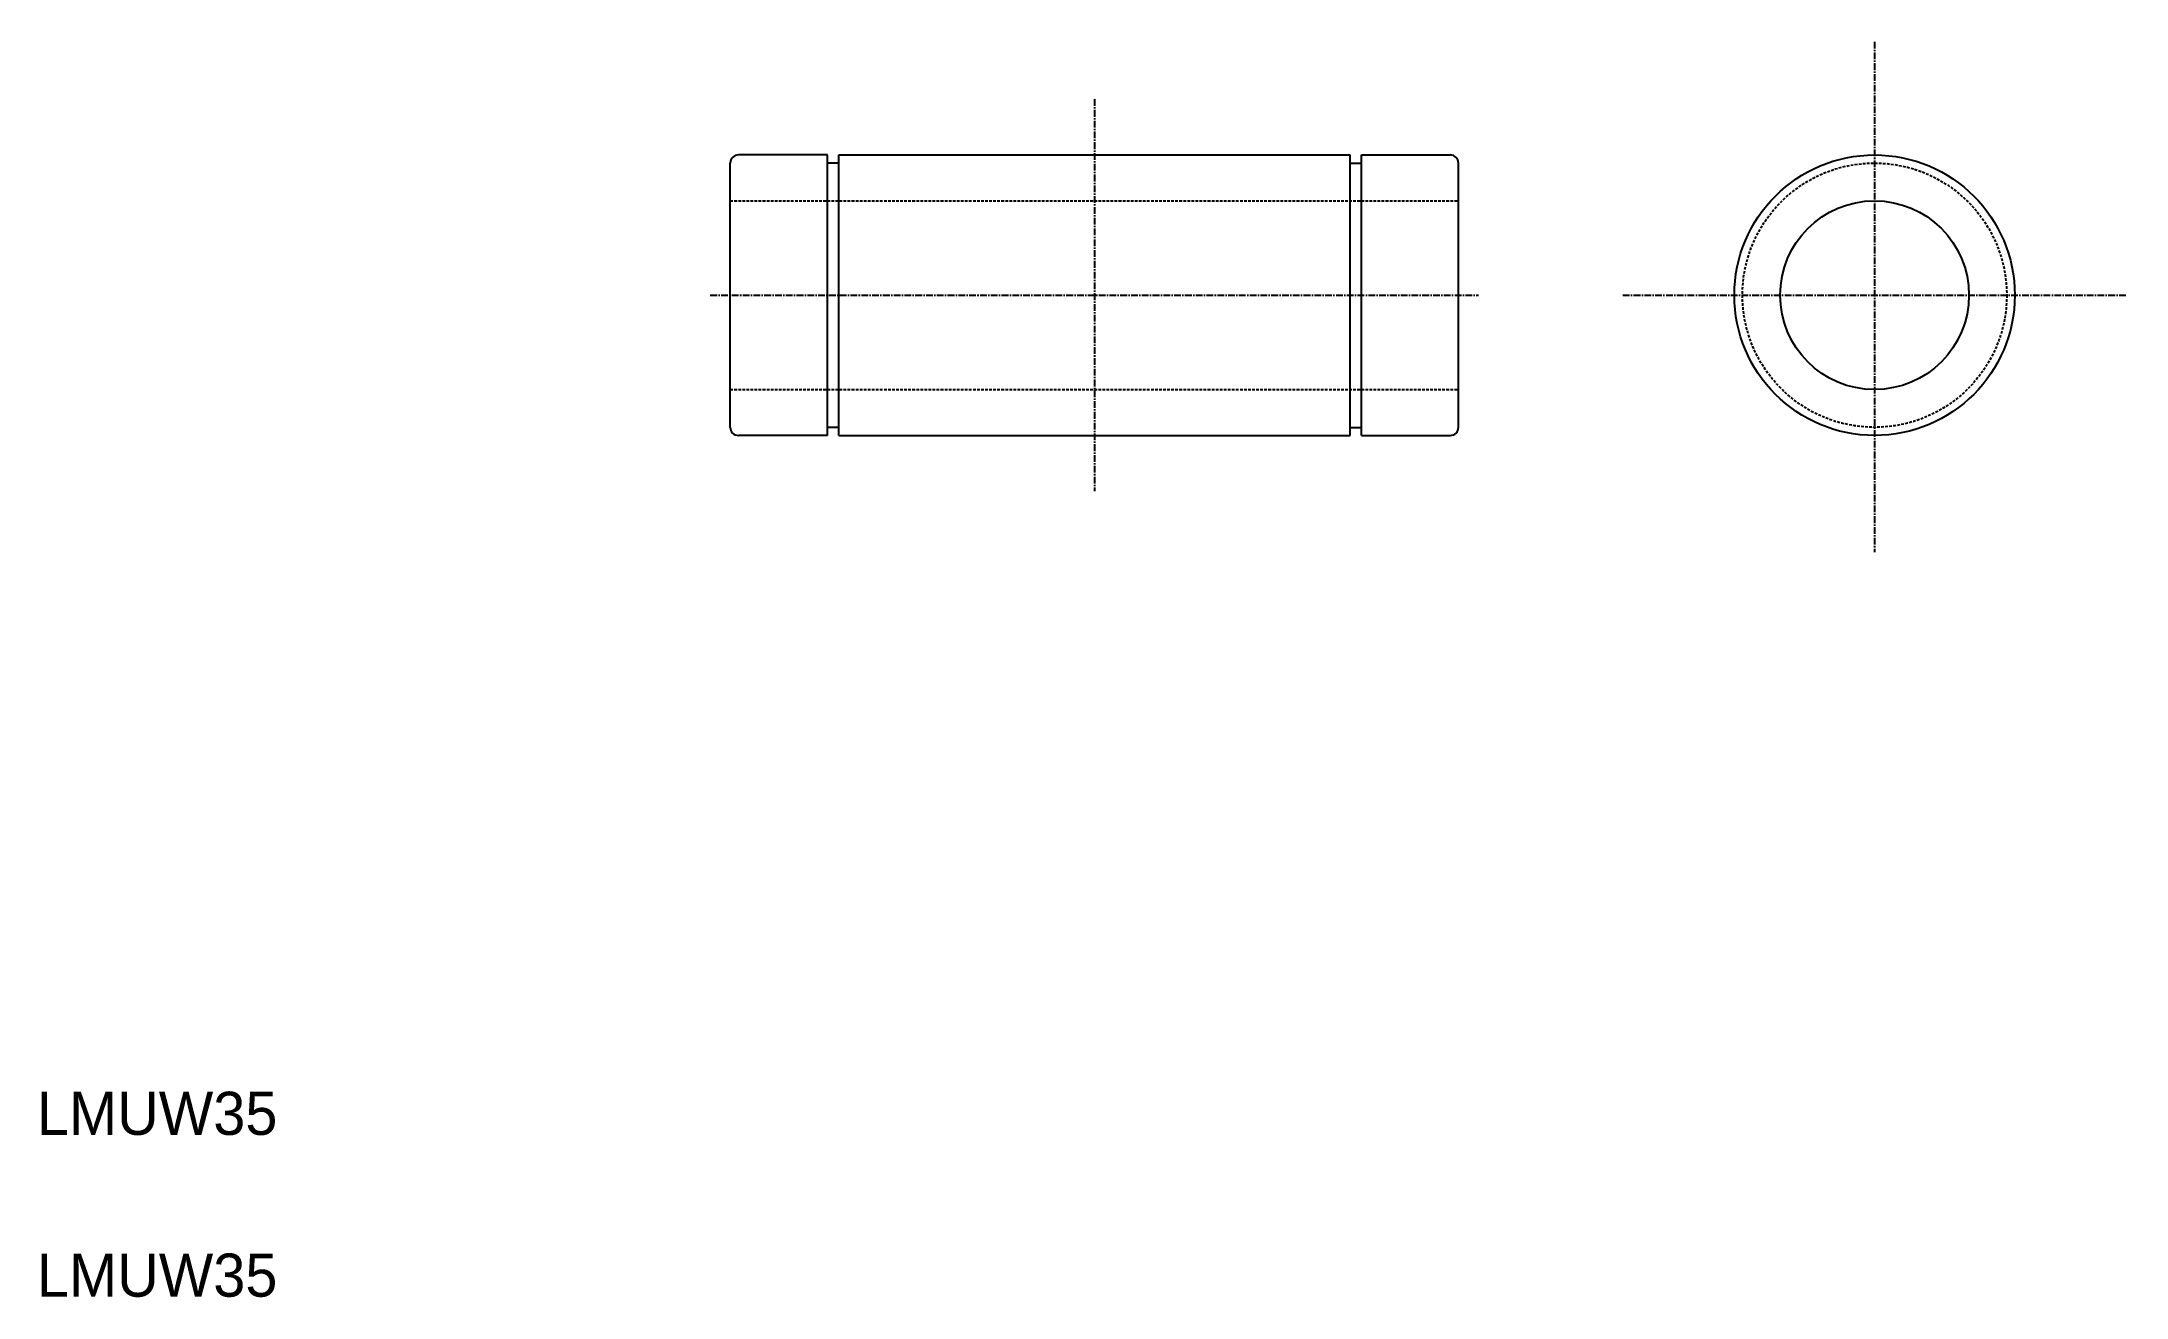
# Model space of a CAD drawing. Extents: x 21 to 407, y 20 to 253.
import ezdxf

# ---------------------------------------------------------------- set-up
doc = ezdxf.new("R2010")
doc.units = 0
doc.linetypes.add('CENTER', pattern=[2, 1.25, -0.25, 0.25, -0.25])
doc.linetypes.add('DASHED', pattern=[0.75, 0.5, -0.25])
doc.layers.get('0').update_dxf_attribs({"linetype": 'CONTINUOUS'})
doc.layers.add('CENTER', color=1, linetype='CENTER')

msp = doc.modelspace()

# ---------------------------------------------------------------- linework, layer by layer
at = {"color": 7, "linetype": 'CONTINUOUS'}
for p, q in [((148.54, 181.19), (148.54, 230.19)), ((166.54, 231.69), (150.04, 231.69)), ((154.41, 231.69), (154.41, 231.69)), ((156.6, 231.69), (156.6, 231.69)), ((166.54, 179.69), (166.54, 231.69)), ((168.64, 230.19), (166.54, 230.19)), ((168.64, 231.69), (263.44, 231.69)), ((168.64, 179.69), (168.64, 231.69)), ((263.44, 179.69), (263.44, 231.69)), ((263.44, 230.19), (265.54, 230.19)), ((265.54, 179.69), (265.54, 231.69)), ((265.54, 231.69), (282.04, 231.69)), ((283.54, 181.19), (283.54, 230.19)), ((166.54, 179.69), (150.04, 179.69)), ((168.64, 181.19), (166.54, 181.19)), ((168.64, 179.69), (263.44, 179.69)), ((263.44, 181.19), (265.54, 181.19)), ((265.54, 179.69), (282.04, 179.69))]:
    msp.add_line(p, q, dxfattribs=at)
at = {"color": 3, "linetype": 'DASHED'}
for p, q in [((148.54, 223.19), (283.54, 223.19)), ((148.54, 188.19), (283.54, 188.19))]:
    msp.add_line(p, q, dxfattribs=at)
at = {"color": 7, "linetype": 'CONTINUOUS'}
for radius in [26, 17.5]:
    msp.add_circle((360.69, 205.69), radius, dxfattribs=at)
at = {"color": 3, "linetype": 'DASHED'}
msp.add_circle((360.69, 205.69), 24.5, dxfattribs=at)
at = {"color": 7, "linetype": 'CONTINUOUS'}
for centre, start, end in [((150.04, 230.19), 90, 180), ((282.04, 230.19), 0, 90), ((150.04, 181.19), 180, 270), ((282.04, 181.19), 270, 0)]:
    msp.add_arc(centre, 1.5, start, end, dxfattribs=at)
at = {"layer": 'CENTER', "color": 1, "linetype": 'CENTER'}
for p, q in [((360.69, 252.69), (360.69, 158.03)), ((216.04, 242.04), (216.04, 169.34)), ((144.84, 205.69), (287.24, 205.69)), ((314.02, 205.69), (407.36, 205.69))]:
    msp.add_line(p, q, dxfattribs=at)

# ---------------------------------------------------------------- texts
at = {"color": 7, "linetype": 'CONTINUOUS'}
for p in [(20, 50), (20, 20)]:
    msp.add_text('LMUW35', height=8, dxfattribs=at).set_placement(p)

doc.saveas('drawing.dxf')
